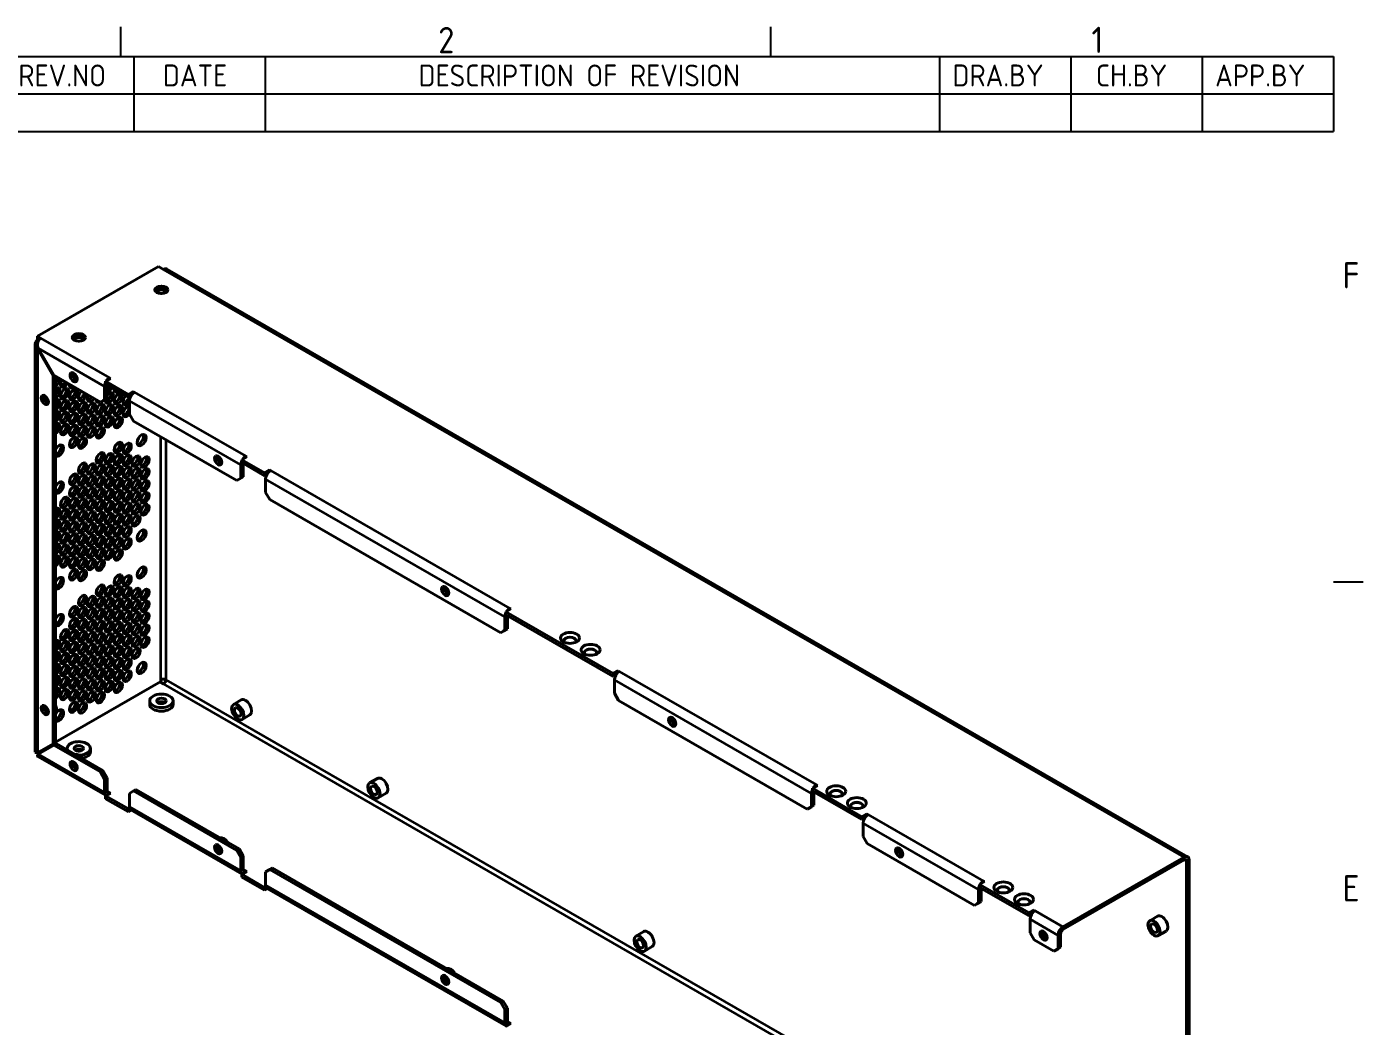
# Model space of a CAD drawing. Header units: millimetres. Extents: x 0 to 1188, y 0 to 840.
# Drawn here: x 869.5 to 1174.8, y 598.4 to 826.8 of the extents above; entities that cross this region are included whole.
import ezdxf

# ---------------------------------------------------------------- set-up
doc = ezdxf.new("R2010")
doc.units = ezdxf.units.MM
doc.header["$LTSCALE"] = 2
doc.layers.get('0').update_dxf_attribs({"color": 3, "lineweight": 25})
for name, color, linetype, lineweight in [('가시적인 것(ISO)', 3, 'Continuous', 40), ('가시적인 좁은 것(ISO)', 3, 'Continuous', 35), ('경계(ISO)', 7, 'Continuous', 25), ('기호(ISO)', 5, 'Continuous', 25)]:
    doc.layers.add(name, color=color, linetype=linetype, lineweight=lineweight)
doc.styles.add('ISO ProportionalPSTEK', font='isocp.shx')
doc.styles.add('문자 텍스트_PSTEK_POSCO', font='isocp.shx')

# ---------------------------------------------------------------- blocks, each defined once
blk = doc.blocks.new('경계 Default Border')
at = {"layer": '경계(ISO)'}
for p, q in [((445.5, 410), (445.5, 413.4)), ((519.75, 410), (519.75, 413.4)), ((584, 350), (587.4, 350))]:
    blk.add_line(p, q, dxfattribs=at)
at = {"layer": '경계(ISO)', "color": 2, "char_height": 3, "attachment_point": 7, "style": '문자 텍스트_PSTEK_POSCO'}
for s, insert in [('2', (481.75, 410.37)), ('1', (556.36, 410.4)), ('F', (585.04, 383.5)), ('E', (585.04, 313.47))]:
    blk.add_mtext(s, dxfattribs=dict(at, insert=insert))
blk = doc.blocks.new('리비전 내역')
at = {"layer": '기호(ISO)'}
for p, q in [((432, 410), (584, 410)), ((432, 410), (432, 405.72)), ((447, 410), (447, 405.72)), ((462, 410), (462, 405.72)), ((539, 410), (539, 405.72)), ((554, 410), (554, 405.72)), ((569, 410), (569, 405.72)), ((584, 410), (584, 405.72)), ((432, 405.72), (584, 405.72)), ((432, 405.72), (432, 401.44)), ((447, 405.72), (447, 401.44)), ((462, 405.72), (462, 401.44)), ((539, 405.72), (539, 401.44)), ((554, 405.72), (554, 401.44)), ((569, 405.72), (569, 401.44)), ((584, 405.72), (584, 401.44)), ((432, 401.44), (584, 401.44))]:
    blk.add_line(p, q, dxfattribs=at)
at = {"layer": '기호(ISO)', "color": 2, "char_height": 2.5, "attachment_point": 7, "style": 'ISO ProportionalPSTEK'}
for s, insert in [('REV.NO', (433.79, 406.58)), ('DATE', (450.31, 406.58)), ('DESCRIPTION OF REVISION', (479.51, 406.58)), ('DRA.BY', (540.48, 406.58)), ('CH.BY', (556.86, 406.58)), ('APP.BY', (570.48, 406.58))]:
    blk.add_mtext(s, dxfattribs=dict(at, insert=insert))

msp = doc.modelspace()

# ---------------------------------------------------------------- linework, layer by layer
at = {"layer": '가시적인 것(ISO)'}
for p, q in [((871.919, 756.065), (899.591, 772)), ((899.591, 772), (900.722, 771.349)), ((901.521, 771.427), (1134.677, 637.161)), ((871.451, 661.072), (871.451, 754.376)), ((871.919, 756.065), (872.652, 755.644)), ((871.919, 755.411), (871.919, 756.065)), ((872.235, 755.229), (871.919, 755.411)), ((872.156, 755.275), (871.919, 755.139)), ((872.086, 753.358), (871.919, 753.262)), ((871.919, 753.262), (875.502, 747.056)), ((875.669, 747.153), (872.086, 753.358)), ((875.502, 747.056), (875.669, 747.153)), ((875.502, 747.056), (875.502, 662.962)), ((886.344, 741.005), (875.669, 747.153)), ((876.068, 746.923), (876.068, 663.288)), ((888.654, 746.429), (887.523, 745.777)), ((887.523, 745.777), (887.523, 745.123)), ((892.708, 742.791), (887.523, 745.777)), ((887.523, 745.123), (892.708, 742.137)), ((888.419, 746.293), (888.419, 746.564)), ((888.419, 746.564), (888.654, 746.429)), ((887.287, 741.552), (887.287, 744.605)), ((887.853, 744.93), (887.853, 741.878)), ((893.84, 743.442), (892.708, 742.791)), ((892.708, 742.137), (892.708, 742.791)), ((893.276, 742.464), (892.708, 742.137)), ((893.84, 743.442), (894.075, 743.307)), ((893.84, 743.442), (893.84, 743.142)), ((887.287, 741.552), (886.344, 741.005)), ((886.344, 741.005), (886.91, 741.331)), ((886.91, 741.331), (887.853, 741.878)), ((887.853, 741.878), (887.287, 741.552)), ((892.944, 741.347), (892.944, 738.295)), ((893.887, 736.662), (892.944, 738.295)), ((917.457, 723.089), (893.887, 736.662)), ((918.4, 723.636), (918.4, 726.688)), ((919.767, 728.512), (918.636, 727.86)), ((918.636, 727.86), (918.636, 727.206)), ((923.821, 724.874), (918.636, 727.86)), ((918.636, 727.206), (923.821, 724.22)), ((918.966, 727.014), (918.966, 723.962)), ((919.531, 728.376), (919.531, 728.648)), ((919.531, 728.648), (919.767, 728.512)), ((918.4, 723.636), (917.457, 723.089)), ((918.023, 723.414), (918.966, 723.962)), ((918.966, 723.962), (918.4, 723.636)), ((924.952, 725.526), (923.821, 724.874)), ((923.821, 724.22), (923.821, 724.874)), ((924.389, 724.547), (923.821, 724.22)), ((924.952, 725.526), (925.188, 725.39)), ((924.952, 725.526), (924.952, 725.226)), ((917.457, 723.089), (918.023, 723.414)), ((924.057, 723.43), (924.057, 720.378)), ((925, 718.745), (924.057, 720.378)), ((977.797, 688.341), (925, 718.745)), ((980.107, 693.765), (978.975, 693.113)), ((978.975, 693.113), (978.975, 692.459)), ((1003.488, 678.997), (978.975, 693.113)), ((979.871, 693.629), (979.871, 693.9)), ((979.871, 693.9), (980.107, 693.765)), ((978.74, 688.889), (978.74, 691.941)), ((978.975, 692.459), (1003.488, 678.343)), ((979.305, 692.266), (979.305, 689.214)), ((978.74, 688.889), (977.797, 688.341)), ((977.797, 688.341), (978.363, 688.667)), ((978.363, 688.667), (979.305, 689.214)), ((979.305, 689.214), (978.74, 688.889)), ((1004.62, 679.648), (1003.488, 678.997)), ((1003.488, 678.343), (1003.488, 678.997)), ((1004.056, 678.67), (1003.488, 678.343)), ((1004.62, 679.648), (1004.855, 679.513)), ((1004.62, 679.648), (1004.62, 679.348)), ((900.157, 677.221), (876.068, 663.349)), ((900.722, 676.622), (899.92, 677.084)), ((900.157, 677.602), (900.157, 677.221)), ((1003.724, 677.553), (1003.724, 674.501)), ((897.584, 671.953), (897.584, 672.771)), ((902.917, 671.953), (902.917, 672.771)), ((918.503, 672.97), (916.711, 671.939)), ((1004.667, 672.868), (1003.724, 674.501)), ((1047.8, 648.029), (1004.667, 672.868)), ((920.466, 669.562), (918.674, 668.53)), ((875.502, 662.962), (871.919, 660.883)), ((872.086, 660.594), (875.669, 662.673)), ((872.485, 661.208), (876.068, 663.288)), ((876.068, 663.288), (875.502, 662.962)), ((875.669, 662.673), (876.234, 662.999)), ((875.669, 662.673), (886.344, 656.525)), ((876.234, 662.999), (886.91, 656.851)), ((872.485, 661.208), (871.919, 660.883)), ((871.919, 660.685), (871.919, 660.883)), ((872.084, 660.59), (871.919, 660.685)), ((887.619, 651.106), (872.018, 660.09)), ((872.316, 661.11), (872.647, 660.92)), ((878.728, 661.563), (878.728, 661.912)), ((884.061, 661.095), (884.061, 661.912)), ((886.91, 656.851), (886.344, 656.525)), ((886.344, 656.525), (887.287, 654.892)), ((887.853, 655.218), (886.91, 656.851)), ((887.287, 654.892), (887.853, 655.218)), ((887.287, 651.84), (887.287, 654.892)), ((887.853, 655.218), (887.853, 652.166)), ((949.615, 655.054), (947.824, 654.022)), ((1050.11, 653.452), (1048.979, 652.801)), ((1049.875, 653.588), (1050.11, 653.452)), ((1049.875, 653.316), (1049.875, 653.588)), ((888.654, 651.702), (887.523, 651.051)), ((887.523, 651.051), (887.523, 650.397)), ((892.708, 648.064), (887.523, 651.051)), ((887.523, 650.397), (892.708, 647.41)), ((888.419, 651.566), (888.419, 651.838)), ((888.419, 651.838), (888.654, 651.702)), ((892.944, 651.635), (893.887, 652.182)), ((892.944, 651.635), (892.944, 648.583)), ((893.887, 652.182), (894.453, 652.508)), ((893.887, 652.182), (917.457, 638.609)), ((894.453, 652.508), (918.023, 638.935)), ((951.578, 651.645), (949.787, 650.614)), ((1048.743, 648.576), (1048.743, 651.628)), ((1048.979, 652.801), (1048.979, 652.147)), ((1060.293, 646.286), (1048.979, 652.801)), ((1048.979, 652.147), (1060.293, 645.631)), ((1049.309, 651.954), (1049.309, 648.902)), ((892.994, 648.229), (892.708, 648.064)), ((892.708, 647.41), (892.708, 648.064)), ((893.372, 647.793), (892.708, 647.41)), ((918.732, 633.189), (893.277, 647.848)), ((1048.743, 648.576), (1047.8, 648.029)), ((1047.8, 648.029), (1048.366, 648.355)), ((1048.366, 648.355), (1049.309, 648.902)), ((1049.309, 648.902), (1048.743, 648.576)), ((1061.424, 646.937), (1060.293, 646.286)), ((1060.293, 645.631), (1060.293, 646.286)), ((1060.86, 645.958), (1060.293, 645.631)), ((1060.528, 644.842), (1060.528, 641.79)), ((1061.424, 646.937), (1061.66, 646.801)), ((1061.424, 646.937), (1061.424, 646.637)), ((1061.471, 640.157), (1060.528, 641.79)), ((918.023, 638.935), (917.457, 638.609)), ((917.457, 638.609), (918.4, 636.976)), ((918.966, 637.302), (918.023, 638.935)), ((1085.984, 626.04), (1061.471, 640.157)), ((918.4, 636.976), (918.966, 637.302)), ((918.4, 633.924), (918.4, 636.976)), ((918.966, 637.302), (918.966, 634.249)), ((1133.879, 637.083), (1106.207, 621.148)), ((1106.207, 620.494), (1133.879, 636.429)), ((1134.445, 636.101), (1134.445, 543.336)), ((1135.01, 543.662), (1135.01, 636.426)), ((919.767, 633.785), (918.636, 633.134)), ((918.636, 633.134), (918.636, 632.48)), ((923.821, 630.148), (918.636, 633.134)), ((918.636, 632.48), (923.821, 629.494)), ((919.531, 633.65), (919.531, 633.921)), ((919.531, 633.921), (919.767, 633.785)), ((924.057, 633.718), (925, 634.265)), ((924.057, 633.718), (924.057, 630.666)), ((925, 634.265), (925.565, 634.591)), ((925, 634.265), (977.797, 603.861)), ((925.565, 634.591), (978.363, 604.187)), ((924.106, 630.312), (923.821, 630.148)), ((923.821, 629.494), (923.821, 630.148)), ((924.485, 629.876), (923.821, 629.494)), ((979.072, 598.442), (924.39, 629.931)), ((1086.927, 626.588), (1086.927, 629.64)), ((1088.294, 631.464), (1087.163, 630.812)), ((1087.163, 630.812), (1087.163, 630.158)), ((1098.476, 624.297), (1087.163, 630.812)), ((1087.163, 630.158), (1098.476, 623.643)), ((1087.493, 629.965), (1087.493, 626.913)), ((1088.058, 631.328), (1088.058, 631.599)), ((1088.058, 631.599), (1088.294, 631.464)), ((1086.927, 626.588), (1085.984, 626.04)), ((1085.984, 626.04), (1086.55, 626.366)), ((1086.55, 626.366), (1087.493, 626.913)), ((1087.493, 626.913), (1086.927, 626.588)), ((1099.608, 624.948), (1098.476, 624.297)), ((1098.476, 623.643), (1098.476, 624.297)), ((1099.044, 623.97), (1098.476, 623.643)), ((1098.712, 622.853), (1098.712, 619.801)), ((1099.608, 624.948), (1099.843, 624.813)), ((1099.608, 624.948), (1099.608, 624.648)), ((1127.806, 623.567), (1126.015, 622.535)), ((1010.427, 620.035), (1008.635, 619.003)), ((1099.655, 618.168), (1098.712, 619.801)), ((1129.769, 620.158), (1127.978, 619.127)), ((1104.133, 615.589), (1099.655, 618.168)), ((1105.076, 619.188), (1105.076, 616.136)), ((1105.642, 616.462), (1105.642, 619.514)), ((1012.389, 616.626), (1010.598, 615.595)), ((1105.076, 616.136), (1104.133, 615.589)), ((1104.133, 615.589), (1104.699, 615.915)), ((1104.699, 615.915), (1105.642, 616.462)), ((1105.642, 616.462), (1105.076, 616.136)), ((978.363, 604.187), (977.797, 603.861)), ((977.797, 603.861), (978.74, 602.229)), ((979.305, 602.554), (978.363, 604.187)), ((978.74, 602.229), (979.305, 602.554)), ((978.74, 599.176), (978.74, 602.229)), ((979.305, 602.554), (979.305, 599.502)), ((980.107, 599.038), (978.975, 598.387)), ((979.871, 598.902), (979.871, 599.174)), ((979.871, 599.174), (980.107, 599.038))]:
    msp.add_line(p, q, dxfattribs=at)
for centre, major_axis, ratio, start_param, end_param in [((900.722, 770.041), (0.798, 1.387), 0.5780931, 0, 0.7834645), ((900.251, 766.026), (1.5, 0), 0.5758617, 0.388267, 2.7533257), ((900.251, 766.026), (-1.081, 0), 0.5758617, 3.2263381, 6.1984399), ((900.251, 765.208), (-1.081, 0), 0.5758617, 4.5473832, 4.8773947), ((873.051, 754.487), (-1.6, 0), 0.5758617, 5.4977871, 5.9969969), ((881.395, 755.167), (1.5, 0), 0.5758617, 0.388267, 2.7533257), ((881.395, 755.167), (-1.081, 0), 0.5758617, 3.2263381, 6.1984399), ((881.395, 754.35), (-1.081, 0), 0.5758617, 4.5473832, 4.8773947), ((876.115, 745.839), (0.665, 1.155), 0.5780931, 0.8136375, 0.8334853), ((875.549, 746.165), (0.665, 1.155), 0.5780931, 4.5074213, 5.4695478), ((876.115, 745.839), (-0.665, -1.155), 0.5780931, 0.7334436, 2.3279551), ((878.156, 745.652), (-0.665, -1.155), 0.5780931, 4.667847, 7.8985236), ((877.59, 745.978), (0.665, 1.155), 0.5780931, 3.5788385, 4.7569309), ((880.197, 745.465), (-0.665, -1.155), 0.5780931, 5.3531489, 7.2132217), ((880.782, 747.04), (0.582, -1.011), 0.5780931, 3.6467422, 5.7780357), ((880.782, 747.04), (0.409, -0.71), 0.5780931, 3.4635916, 5.9611863), ((888.419, 745.256), (0.798, 1.387), 0.5780931, 1.6969966, 2.3542608), ((888.419, 745.256), (0.798, 1.387), 0.5780931, 0.7834645, 1.4394112), ((874.182, 741.848), (0.582, -1.011), 0.5780931, 3.6467422, 5.7780357), ((874.182, 741.848), (0.409, -0.71), 0.5780931, 3.4635916, 5.9611863), ((876.115, 743.114), (0.665, 1.155), 0.5780931, 4.0809079, 7.1166706), ((875.549, 743.44), (0.665, 1.155), 0.5780931, 4.5074213, 5.8459394), ((874.889, 742.255), (1.048, -1.82), 0.5780931, 0.1333222, 1.4413416), ((877.59, 743.253), (0.665, 1.155), 0.5780931, 3.5788385, 5.8459394), ((879.632, 745.791), (0.665, 1.155), 0.5780931, 3.5788385, 4.071629), ((879.632, 743.066), (0.665, 1.155), 0.5780931, 3.5788385, 5.8459394), ((882.238, 742.553), (-0.665, -1.155), 0.5780931, 4.1525555, 8.4138152), ((881.673, 742.878), (0.665, 1.155), 0.5780931, 3.5788385, 5.2722225), ((884.28, 742.366), (-0.665, -1.155), 0.5780931, 4.8239069, 7.7424637), ((883.714, 742.691), (0.665, 1.155), 0.5780931, 3.5788385, 4.6008711), ((888.362, 741.991), (0.665, 1.155), 0.5780931, 2.1900136, 7.6370869), ((887.796, 742.317), (0.665, 1.155), 0.5780931, 3.5788385, 5.8459394), ((888.419, 745.256), (-0.399, -0.693), 0.5780931, 5.4920009, 5.4958534), ((887.796, 745.042), (0.665, 1.155), 0.5780931, 3.9850932, 4.6625157), ((888.362, 744.716), (-0.665, -1.155), 0.5780931, 0.2130273, 1.520923), ((890.403, 744.529), (-0.665, -1.155), 0.5780931, 5.4769007, 7.0894699), ((889.837, 744.855), (0.665, 1.155), 0.5780931, 3.5788385, 3.9478772), ((889.837, 742.13), (0.665, 1.155), 0.5780931, 3.5788385, 5.8459394), ((892.444, 741.617), (-0.665, -1.155), 0.5780931, 4.2605005, 7.6252503), ((891.879, 741.943), (0.665, 1.155), 0.5780931, 3.5788385, 5.2325661), ((894.075, 741.999), (-0.798, -1.387), 0.5780931, 3.9250571, 5.4958534), ((876.115, 740.389), (0.665, 1.155), 0.5780931, 3.8750363, 6.7970531), ((875.549, 740.715), (0.665, 1.155), 0.5780931, 4.5074213, 5.8459394), ((876.115, 737.664), (0.665, 1.155), 0.5780931, 3.8750363, 7.1166706), ((875.549, 737.99), (0.665, 1.155), 0.5780931, 4.5074213, 5.8459394), ((877.59, 740.528), (0.665, 1.155), 0.5780931, 3.5788385, 5.8459394), ((879.632, 740.34), (0.665, 1.155), 0.5780931, 3.5788385, 5.8459394), ((881.673, 740.153), (0.665, 1.155), 0.5780931, 3.5788385, 5.8459394), ((883.714, 739.966), (0.665, 1.155), 0.5780931, 3.5788385, 5.8459394), ((886.321, 742.178), (-0.665, -1.155), 0.5780931, 5.5659395, 7.0004311), ((885.755, 742.504), (0.665, 1.155), 0.5780931, 3.5788385, 3.8588385), ((885.755, 739.779), (0.665, 1.155), 0.5780931, 3.5788385, 5.8459394), ((887.796, 739.592), (0.665, 1.155), 0.5780931, 3.5788385, 5.8459394), ((889.837, 739.405), (0.665, 1.155), 0.5780931, 3.5788385, 5.8459394), ((892.444, 738.892), (-0.665, -1.155), 0.5780931, 3.3664565, 7.6416359), ((891.879, 739.218), (0.665, 1.155), 0.5780931, 3.5788385, 5.8459394), ((876.115, 734.939), (0.665, 1.155), 0.5780931, 3.8750363, 7.1166706), ((875.549, 735.264), (0.665, 1.155), 0.5780931, 4.5074213, 5.8459394), ((877.59, 737.802), (0.665, 1.155), 0.5780931, 3.5788385, 5.8459394), ((877.59, 735.077), (0.665, 1.155), 0.5780931, 3.5788385, 5.8459394), ((879.632, 737.615), (0.665, 1.155), 0.5780931, 3.5788385, 5.8459394), ((881.673, 737.428), (0.665, 1.155), 0.5780931, 3.5788385, 5.8459394), ((883.714, 737.241), (0.665, 1.155), 0.5780931, 3.5788385, 5.8459394), ((885.755, 737.054), (0.665, 1.155), 0.5780931, 3.5788385, 5.8459394), ((887.796, 736.867), (0.665, 1.155), 0.5780931, 3.5788385, 5.8459394), ((889.837, 736.68), (0.665, 1.155), 0.5780931, 3.5788385, 5.8459394), ((879.632, 734.89), (0.665, 1.155), 0.5780931, 3.5788385, 5.8459394), ((879.632, 732.165), (0.665, 1.155), 0.5780931, 3.5788385, 5.8459394), ((881.673, 734.703), (0.665, 1.155), 0.5780931, 3.5788385, 5.8459394), ((881.673, 731.978), (0.665, 1.155), 0.5780931, 3.5788385, 5.8459394), ((883.714, 734.516), (0.665, 1.155), 0.5780931, 3.5788385, 5.8459394), ((885.755, 734.329), (0.665, 1.155), 0.5780931, 3.5788385, 5.8459394), ((895.183, 732.673), (0.715, 1.242), 0.5780931, 3.546467, 5.8783109), ((876.893, 729.936), (0.715, 1.242), 0.5780931, 2.9741316, 8.0175752), ((876.327, 730.262), (0.715, 1.242), 0.5780931, 3.6663675, 5.8783109), ((889.837, 730.957), (0.665, 1.155), 0.5780931, 3.5788385, 5.8459394), ((891.879, 730.77), (0.665, 1.155), 0.5780931, 3.5788385, 5.8459394), ((881.673, 726.255), (0.665, 1.155), 0.5780931, 3.5788385, 5.8459394), ((883.714, 726.068), (0.665, 1.155), 0.5780931, 3.5788385, 5.8459394), ((885.755, 728.606), (0.665, 1.155), 0.5780931, 3.5788385, 5.8459394), ((885.755, 725.881), (0.665, 1.155), 0.5780931, 3.5788385, 5.8459394), ((887.796, 728.419), (0.665, 1.155), 0.5780931, 3.5788385, 5.8459394), ((889.837, 728.232), (0.665, 1.155), 0.5780931, 3.5788385, 5.8459394), ((891.879, 728.044), (0.665, 1.155), 0.5780931, 3.5788385, 5.8459394), ((893.92, 727.857), (0.665, 1.155), 0.5780931, 3.5788385, 5.8459394), ((895.961, 727.67), (0.665, 1.155), 0.5780931, 3.5788385, 5.8459394), ((913.78, 728.038), (0.582, -1.011), 0.5780931, 3.6467422, 5.7780357), ((913.78, 728.038), (0.409, -0.71), 0.5780931, 3.4635916, 5.9611863), ((919.531, 727.34), (0.798, 1.387), 0.5780931, 1.6969966, 2.3542608), ((919.531, 727.34), (0.798, 1.387), 0.5780931, 0.7834645, 1.4394112), ((919.531, 727.34), (-0.399, -0.693), 0.5780931, 5.4920009, 5.4958534), ((879.632, 723.717), (0.665, 1.155), 0.5780931, 3.5788385, 5.8459394), ((881.673, 723.53), (0.665, 1.155), 0.5780931, 3.5788385, 5.8459394), ((883.714, 723.343), (0.665, 1.155), 0.5780931, 3.5788385, 5.8459394), ((885.755, 723.156), (0.665, 1.155), 0.5780931, 3.5788385, 5.8459394), ((887.796, 725.694), (0.665, 1.155), 0.5780931, 3.5788385, 5.8459394), ((887.796, 722.968), (0.665, 1.155), 0.5780931, 3.5788385, 5.8459394), ((889.837, 725.506), (0.665, 1.155), 0.5780931, 3.5788385, 5.8459394), ((889.837, 722.781), (0.665, 1.155), 0.5780931, 3.5788385, 5.8459394), ((891.879, 725.319), (0.665, 1.155), 0.5780931, 3.5788385, 5.8459394), ((893.92, 725.132), (0.665, 1.155), 0.5780931, 3.5788385, 5.8459394), ((895.961, 724.945), (0.665, 1.155), 0.5780931, 3.5788385, 5.8459394), ((925.188, 724.082), (-0.798, -1.387), 0.5780931, 3.9250571, 5.4958534), ((876.893, 721.488), (0.715, 1.242), 0.5780931, 2.9741316, 8.0175752), ((876.327, 721.814), (0.715, 1.242), 0.5780931, 3.6663675, 5.8783109), ((879.632, 720.992), (0.665, 1.155), 0.5780931, 3.5788385, 5.8459394), ((881.673, 720.805), (0.665, 1.155), 0.5780931, 3.5788385, 5.8459394), ((883.714, 720.618), (0.665, 1.155), 0.5780931, 3.5788385, 5.8459394), ((885.755, 720.43), (0.665, 1.155), 0.5780931, 3.5788385, 5.8459394), ((887.796, 720.243), (0.665, 1.155), 0.5780931, 3.5788385, 5.8459394), ((889.837, 720.056), (0.665, 1.155), 0.5780931, 3.5788385, 5.8459394), ((891.879, 722.594), (0.665, 1.155), 0.5780931, 3.5788385, 5.8459394), ((891.879, 719.869), (0.665, 1.155), 0.5780931, 3.5788385, 5.8459394), ((893.92, 722.407), (0.665, 1.155), 0.5780931, 3.5788385, 5.8459394), ((893.92, 719.682), (0.665, 1.155), 0.5780931, 3.5788385, 5.8459394), ((895.961, 722.22), (0.665, 1.155), 0.5780931, 3.5788385, 5.8459394), ((877.59, 718.454), (0.665, 1.155), 0.5780931, 3.5788385, 5.8459394), ((879.632, 718.267), (0.665, 1.155), 0.5780931, 3.5788385, 5.8459394), ((881.673, 718.08), (0.665, 1.155), 0.5780931, 3.5788385, 5.8459394), ((883.714, 717.892), (0.665, 1.155), 0.5780931, 3.5788385, 5.8459394), ((885.755, 717.705), (0.665, 1.155), 0.5780931, 3.5788385, 5.8459394), ((887.796, 717.518), (0.665, 1.155), 0.5780931, 3.5788385, 5.8459394), ((889.837, 717.331), (0.665, 1.155), 0.5780931, 3.5788385, 5.8459394), ((891.879, 717.144), (0.665, 1.155), 0.5780931, 3.5788385, 5.8459394), ((893.92, 716.957), (0.665, 1.155), 0.5780931, 3.5788385, 5.8459394), ((895.961, 719.495), (0.665, 1.155), 0.5780931, 3.5788385, 5.8459394), ((895.961, 716.77), (0.665, 1.155), 0.5780931, 3.5788385, 5.8459394), ((876.115, 715.59), (0.665, 1.155), 0.5780931, 3.8750363, 7.1166706), ((875.549, 715.916), (0.665, 1.155), 0.5780931, 4.5074213, 5.8459394), ((877.59, 715.729), (0.665, 1.155), 0.5780931, 3.5788385, 5.8459394), ((879.632, 715.542), (0.665, 1.155), 0.5780931, 3.5788385, 5.8459394), ((881.673, 715.354), (0.665, 1.155), 0.5780931, 3.5788385, 5.8459394), ((883.714, 715.167), (0.665, 1.155), 0.5780931, 3.5788385, 5.8459394), ((885.755, 714.98), (0.665, 1.155), 0.5780931, 3.5788385, 5.8459394), ((887.796, 714.793), (0.665, 1.155), 0.5780931, 3.5788385, 5.8459394), ((889.837, 714.606), (0.665, 1.155), 0.5780931, 3.5788385, 5.8459394), ((891.879, 714.419), (0.665, 1.155), 0.5780931, 3.5788385, 5.8459394), ((893.92, 714.232), (0.665, 1.155), 0.5780931, 3.5788385, 5.8459394), ((876.115, 712.865), (0.665, 1.155), 0.5780931, 3.8750363, 7.1166706), ((875.549, 713.191), (0.665, 1.155), 0.5780931, 4.5074213, 5.8459394), ((876.115, 710.14), (0.665, 1.155), 0.5780931, 3.8750363, 7.1166706), ((877.59, 713.004), (0.665, 1.155), 0.5780931, 3.5788385, 5.8459394), ((879.632, 712.816), (0.665, 1.155), 0.5780931, 3.5788385, 5.8459394), ((881.673, 712.629), (0.665, 1.155), 0.5780931, 3.5788385, 5.8459394), ((883.714, 712.442), (0.665, 1.155), 0.5780931, 3.5788385, 5.8459394), ((885.755, 712.255), (0.665, 1.155), 0.5780931, 3.5788385, 5.8459394), ((887.796, 712.068), (0.665, 1.155), 0.5780931, 3.5788385, 5.8459394), ((889.837, 711.881), (0.665, 1.155), 0.5780931, 3.5788385, 5.8459394), ((891.879, 711.694), (0.665, 1.155), 0.5780931, 3.5788385, 5.8459394), ((895.183, 710.871), (0.715, 1.242), 0.5780931, 3.546467, 5.8783109), ((875.549, 710.466), (0.665, 1.155), 0.5780931, 4.5074213, 5.8459394), ((876.115, 707.415), (0.665, 1.155), 0.5780931, 3.8750363, 7.1166706), ((875.549, 707.74), (0.665, 1.155), 0.5780931, 4.5074213, 5.8459394), ((877.59, 710.278), (0.665, 1.155), 0.5780931, 3.5788385, 5.8459394), ((877.59, 707.553), (0.665, 1.155), 0.5780931, 3.5788385, 5.8459394), ((879.632, 710.091), (0.665, 1.155), 0.5780931, 3.5788385, 5.8459394), ((881.673, 709.904), (0.665, 1.155), 0.5780931, 3.5788385, 5.8459394), ((883.714, 709.717), (0.665, 1.155), 0.5780931, 3.5788385, 5.8459394), ((885.755, 709.53), (0.665, 1.155), 0.5780931, 3.5788385, 5.8459394), ((887.796, 709.343), (0.665, 1.155), 0.5780931, 3.5788385, 5.8459394), ((889.837, 709.156), (0.665, 1.155), 0.5780931, 3.5788385, 5.8459394), ((891.879, 708.968), (0.665, 1.155), 0.5780931, 3.5788385, 5.8459394), ((876.115, 704.689), (0.665, 1.155), 0.5780931, 3.8750363, 7.1166706), ((875.549, 705.015), (0.665, 1.155), 0.5780931, 4.5074213, 5.8459394), ((877.59, 704.828), (0.665, 1.155), 0.5780931, 3.5788385, 5.8459394), ((879.632, 707.366), (0.665, 1.155), 0.5780931, 3.5788385, 5.8459394), ((879.632, 704.641), (0.665, 1.155), 0.5780931, 3.5788385, 5.8459394), ((881.673, 707.179), (0.665, 1.155), 0.5780931, 3.5788385, 5.8459394), ((881.673, 704.454), (0.665, 1.155), 0.5780931, 3.5788385, 5.8459394), ((883.714, 706.992), (0.665, 1.155), 0.5780931, 3.5788385, 5.8459394), ((885.755, 706.805), (0.665, 1.155), 0.5780931, 3.5788385, 5.8459394), ((887.796, 706.618), (0.665, 1.155), 0.5780931, 3.5788385, 5.8459394), ((889.837, 706.43), (0.665, 1.155), 0.5780931, 3.5788385, 5.8459394), ((879.632, 701.916), (0.665, 1.155), 0.5780931, 3.5788385, 5.8459394), ((881.673, 701.729), (0.665, 1.155), 0.5780931, 3.5788385, 5.8459394), ((883.714, 704.267), (0.665, 1.155), 0.5780931, 3.5788385, 5.8459394), ((885.755, 704.079), (0.665, 1.155), 0.5780931, 3.5788385, 5.8459394), ((895.183, 702.423), (0.715, 1.242), 0.5780931, 3.546467, 5.8783109), ((876.893, 699.687), (0.715, 1.242), 0.5780931, 2.9741316, 8.0175752), ((876.327, 700.013), (0.715, 1.242), 0.5780931, 3.6663675, 5.8783109), ((885.755, 698.357), (0.665, 1.155), 0.5780931, 3.5788385, 5.8459394), ((889.837, 700.708), (0.665, 1.155), 0.5780931, 3.5788385, 5.8459394), ((891.879, 700.52), (0.665, 1.155), 0.5780931, 3.5788385, 5.8459394), ((881.673, 696.006), (0.665, 1.155), 0.5780931, 3.5788385, 5.8459394), ((883.714, 695.819), (0.665, 1.155), 0.5780931, 3.5788385, 5.8459394), ((885.755, 695.631), (0.665, 1.155), 0.5780931, 3.5788385, 5.8459394), ((887.796, 698.17), (0.665, 1.155), 0.5780931, 3.5788385, 5.8459394), ((887.796, 695.444), (0.665, 1.155), 0.5780931, 3.5788385, 5.8459394), ((889.837, 697.982), (0.665, 1.155), 0.5780931, 3.5788385, 5.8459394), ((889.837, 695.257), (0.665, 1.155), 0.5780931, 3.5788385, 5.8459394), ((891.879, 697.795), (0.665, 1.155), 0.5780931, 3.5788385, 5.8459394), ((893.92, 697.608), (0.665, 1.155), 0.5780931, 3.5788385, 5.8459394), ((895.961, 697.421), (0.665, 1.155), 0.5780931, 3.5788385, 5.8459394), ((965.635, 698.177), (0.582, -1.011), 0.5780931, 3.6467422, 5.7780357), ((965.635, 698.177), (0.409, -0.71), 0.5780931, 3.4635916, 5.9611863), ((879.632, 693.468), (0.665, 1.155), 0.5780931, 3.5788385, 5.8459394), ((881.673, 693.281), (0.665, 1.155), 0.5780931, 3.5788385, 5.8459394), ((883.714, 693.093), (0.665, 1.155), 0.5780931, 3.5788385, 5.8459394), ((885.755, 692.906), (0.665, 1.155), 0.5780931, 3.5788385, 5.8459394), ((887.796, 692.719), (0.665, 1.155), 0.5780931, 3.5788385, 5.8459394), ((889.837, 692.532), (0.665, 1.155), 0.5780931, 3.5788385, 5.8459394), ((891.879, 695.07), (0.665, 1.155), 0.5780931, 3.5788385, 5.8459394), ((891.879, 692.345), (0.665, 1.155), 0.5780931, 3.5788385, 5.8459394), ((893.92, 694.883), (0.665, 1.155), 0.5780931, 3.5788385, 5.8459394), ((893.92, 692.158), (0.665, 1.155), 0.5780931, 3.5788385, 5.8459394), ((895.961, 694.696), (0.665, 1.155), 0.5780931, 3.5788385, 5.8459394), ((979.871, 692.592), (0.798, 1.387), 0.5780931, 0.7834645, 1.4394112), ((876.893, 691.239), (0.715, 1.242), 0.5780931, 2.9741316, 8.0175752), ((876.327, 691.565), (0.715, 1.242), 0.5780931, 3.6663675, 5.8783109), ((879.632, 690.743), (0.665, 1.155), 0.5780931, 3.5788385, 5.8459394), ((881.673, 690.555), (0.665, 1.155), 0.5780931, 3.5788385, 5.8459394), ((883.714, 690.368), (0.665, 1.155), 0.5780931, 3.5788385, 5.8459394), ((885.755, 690.181), (0.665, 1.155), 0.5780931, 3.5788385, 5.8459394), ((887.796, 689.994), (0.665, 1.155), 0.5780931, 3.5788385, 5.8459394), ((889.837, 689.807), (0.665, 1.155), 0.5780931, 3.5788385, 5.8459394), ((891.879, 689.62), (0.665, 1.155), 0.5780931, 3.5788385, 5.8459394), ((893.92, 689.433), (0.665, 1.155), 0.5780931, 3.5788385, 5.8459394), ((895.961, 691.971), (0.665, 1.155), 0.5780931, 3.5788385, 5.8459394), ((895.961, 689.245), (0.665, 1.155), 0.5780931, 3.5788385, 5.8459394), ((979.871, 692.592), (0.798, 1.387), 0.5780931, 1.6969966, 2.3542608), ((979.871, 692.592), (-0.399, -0.693), 0.5780931, 5.4920009, 5.4958534), ((877.59, 688.205), (0.665, 1.155), 0.5780931, 3.5788385, 5.8459394), ((879.632, 688.017), (0.665, 1.155), 0.5780931, 3.5788385, 5.8459394), ((881.673, 687.83), (0.665, 1.155), 0.5780931, 3.5788385, 5.8459394), ((883.714, 687.643), (0.665, 1.155), 0.5780931, 3.5788385, 5.8459394), ((885.755, 687.456), (0.665, 1.155), 0.5780931, 3.5788385, 5.8459394), ((887.796, 687.269), (0.665, 1.155), 0.5780931, 3.5788385, 5.8459394), ((889.837, 687.082), (0.665, 1.155), 0.5780931, 3.5788385, 5.8459394), ((891.879, 686.895), (0.665, 1.155), 0.5780931, 3.5788385, 5.8459394), ((893.92, 686.707), (0.665, 1.155), 0.5780931, 3.5788385, 5.8459394), ((895.961, 686.52), (0.665, 1.155), 0.5780931, 3.5788385, 5.8459394), ((993.589, 686.514), (1.4, 0), 0.5758617, 5.7497237, 9.9582396), ((993.589, 686.487), (1.4, 0), 0.5758617, 0.0169019, 3.1246907), ((876.115, 685.341), (0.665, 1.155), 0.5780931, 3.8750363, 7.1166706), ((875.549, 685.667), (0.665, 1.155), 0.5780931, 4.5074213, 5.8459394), ((876.115, 682.616), (0.665, 1.155), 0.5780931, 3.8750363, 7.1166706), ((877.59, 685.479), (0.665, 1.155), 0.5780931, 3.5788385, 5.8459394), ((879.632, 685.292), (0.665, 1.155), 0.5780931, 3.5788385, 5.8459394), ((881.673, 685.105), (0.665, 1.155), 0.5780931, 3.5788385, 5.8459394), ((883.714, 684.918), (0.665, 1.155), 0.5780931, 3.5788385, 5.8459394), ((885.755, 684.731), (0.665, 1.155), 0.5780931, 3.5788385, 5.8459394), ((887.796, 684.544), (0.665, 1.155), 0.5780931, 3.5788385, 5.8459394), ((889.837, 684.357), (0.665, 1.155), 0.5780931, 3.5788385, 5.8459394), ((891.879, 684.169), (0.665, 1.155), 0.5780931, 3.5788385, 5.8459394), ((893.92, 683.982), (0.665, 1.155), 0.5780931, 3.5788385, 5.8459394), ((998.303, 683.799), (1.4, 0), 0.5758617, 5.7497237, 9.9582396), ((998.303, 683.772), (1.4, 0), 0.5758617, 0.0169019, 3.1246907), ((875.549, 682.941), (0.665, 1.155), 0.5780931, 4.5074213, 5.8459394), ((876.115, 679.891), (0.665, 1.155), 0.5780931, 3.8750363, 7.1166706), ((875.549, 680.216), (0.665, 1.155), 0.5780931, 4.5074213, 5.8459394), ((877.59, 682.754), (0.665, 1.155), 0.5780931, 3.5788385, 5.8459394), ((877.59, 680.029), (0.665, 1.155), 0.5780931, 3.5788385, 5.8459394), ((879.632, 682.567), (0.665, 1.155), 0.5780931, 3.5788385, 5.8459394), ((881.673, 682.38), (0.665, 1.155), 0.5780931, 3.5788385, 5.8459394), ((883.714, 682.193), (0.665, 1.155), 0.5780931, 3.5788385, 5.8459394), ((885.755, 682.006), (0.665, 1.155), 0.5780931, 3.5788385, 5.8459394), ((887.796, 681.819), (0.665, 1.155), 0.5780931, 3.5788385, 5.8459394), ((889.837, 681.631), (0.665, 1.155), 0.5780931, 3.5788385, 5.8459394), ((891.879, 681.444), (0.665, 1.155), 0.5780931, 3.5788385, 5.8459394), ((895.183, 680.622), (0.715, 1.242), 0.5780931, 3.546467, 5.8783109), ((876.115, 677.165), (0.665, 1.155), 0.5780931, 3.8750363, 7.1166706), ((875.549, 677.491), (0.665, 1.155), 0.5780931, 4.5074213, 5.8459394), ((877.59, 677.304), (0.665, 1.155), 0.5780931, 3.5788385, 5.8459394), ((879.632, 679.842), (0.665, 1.155), 0.5780931, 3.5788385, 5.8459394), ((879.632, 677.117), (0.665, 1.155), 0.5780931, 3.5788385, 5.8459394), ((881.673, 679.655), (0.665, 1.155), 0.5780931, 3.5788385, 5.8459394), ((881.673, 676.93), (0.665, 1.155), 0.5780931, 3.5788385, 5.8459394), ((883.714, 679.468), (0.665, 1.155), 0.5780931, 3.5788385, 5.8459394), ((885.755, 679.281), (0.665, 1.155), 0.5780931, 3.5788385, 5.8459394), ((887.796, 679.093), (0.665, 1.155), 0.5780931, 3.5788385, 5.8459394), ((889.837, 678.906), (0.665, 1.155), 0.5780931, 3.5788385, 5.8459394), ((891.879, 678.719), (0.665, 1.155), 0.5780931, 3.5788385, 5.8459394), ((1004.855, 678.205), (-0.798, -1.387), 0.5780931, 3.9250571, 5.4958534), ((876.115, 674.44), (0.665, 1.155), 0.5780931, 3.8750363, 7.1166706), ((875.549, 674.766), (0.665, 1.155), 0.5780931, 4.5074213, 5.8459394), ((877.59, 674.579), (0.665, 1.155), 0.5780931, 3.5788385, 5.8459394), ((879.632, 674.392), (0.665, 1.155), 0.5780931, 3.5788385, 5.8459394), ((881.673, 674.205), (0.665, 1.155), 0.5780931, 3.5788385, 5.8459394), ((883.714, 676.743), (0.665, 1.155), 0.5780931, 3.5788385, 5.8459394), ((883.714, 674.017), (0.665, 1.155), 0.5780931, 3.5788385, 5.8459394), ((885.755, 676.555), (0.665, 1.155), 0.5780931, 3.5788385, 5.8459394), ((887.796, 676.368), (0.665, 1.155), 0.5780931, 3.5788385, 5.8459394), ((889.837, 676.181), (0.665, 1.155), 0.5780931, 3.5788385, 5.8459394), ((900.722, 677.276), (-0.8, 0), 0.5758617, 3.9269908, 5.4977871), ((900.722, 677.276), (-0.399, -0.693), 0.5780931, 0.7834645, 2.3542608), ((874.182, 670.994), (0.582, -1.011), 0.5780931, 3.6467422, 5.7780357), ((874.889, 671.401), (1.048, -1.82), 0.5780931, 0.1333222, 1.4413416), ((879.632, 671.667), (0.665, 1.155), 0.5780931, 3.5788385, 5.8459394), ((881.673, 671.479), (0.665, 1.155), 0.5780931, 3.5788385, 5.8459394), ((885.755, 673.83), (0.665, 1.155), 0.5780931, 3.5788385, 5.8459394), ((900.251, 671.953), (2.667, 0), 0.5758617, 3.1415927, 6.2831853), ((900.251, 671.953), (-1.081, 0), 0.5758617, 3.8582395, 5.5665385), ((900.251, 671.299), (-1.5, 0), 0.5758617, 4.5937723, 4.8310057), ((919.484, 671.266), (-0.981, 1.704), 0.5780931, 3.1415927, 6.2831853), ((874.182, 670.994), (0.409, -0.71), 0.5780931, 3.4635916, 5.9611863), ((876.893, 669.438), (0.715, 1.242), 0.5780931, 2.9741316, 7.6959079), ((876.327, 669.764), (0.715, 1.242), 0.5780931, 3.6663675, 5.8783109), ((876.893, 669.438), (0.715, 1.242), 0.5780931, 1.6844723, 1.7343899), ((1017.489, 668.316), (0.582, -1.011), 0.5780931, 3.6467422, 5.7780357), ((1017.489, 668.316), (0.409, -0.71), 0.5780931, 3.4635916, 5.9611863), ((881.395, 661.912), (-2.667, 0), 0.5758617, 1.5695927, 6.5488031), ((873.051, 661.534), (-0.8, -0.462), 0.0016725, 5.4968203, 6.5684069), ((873.051, 660.96), (-0.8, 0), 0.5758617, 5.9937325, 5.9969969), ((881.395, 661.095), (-1.081, 0), 0.5758617, 3.8582395, 5.5665385), ((881.489, 658.607), (-1.048, 1.82), 0.5780931, 4.8487384, 6.1507033), ((881.395, 660.441), (-1.5, 0), 0.5758617, 4.5937723, 4.8310057), ((881.395, 661.095), (2.667, 0), 0.5758617, 5.0397444, 6.2831853), ((880.782, 658.2), (0.582, -1.011), 0.5780931, 3.6467422, 5.7780357), ((880.782, 658.2), (0.409, -0.71), 0.5780931, 3.4635916, 5.9611863), ((950.597, 653.349), (-0.981, 1.704), 0.5780931, 3.1415927, 6.2831853), ((1049.875, 652.28), (0.798, 1.387), 0.5780931, 0.7834645, 1.4394112), ((888.419, 652.492), (-0.798, -1.387), 0.5780931, 5.4958534, 6.2818491), ((888.419, 652.492), (-0.399, -0.693), 0.5780931, 5.4958534, 7.0666498), ((1049.875, 652.28), (0.798, 1.387), 0.5780931, 1.6969966, 2.3542608), ((1049.875, 652.28), (-0.399, -0.693), 0.5780931, 5.4920009, 5.4958534), ((1054.4, 651.495), (1.4, 0), 0.5758617, 5.7497237, 9.9582396), ((1054.4, 651.468), (1.4, 0), 0.5758617, 0.0169019, 3.1246907), ((894.075, 649.234), (-0.798, -1.387), 0.5780931, 5.4958534, 6.2831853), ((1059.114, 648.781), (1.4, 0), 0.5758617, 5.7497237, 9.9582396), ((1059.114, 648.753), (1.4, 0), 0.5758617, 0.0169019, 3.1246907), ((1061.66, 645.493), (-0.798, -1.387), 0.5780931, 3.9250571, 5.4958534), ((914.487, 639.605), (-1.048, 1.82), 0.5780931, 4.8487384, 6.1507033), ((913.78, 639.198), (0.582, -1.011), 0.5780931, 3.6467422, 5.7780357), ((913.78, 639.198), (0.409, -0.71), 0.5780931, 3.4635916, 5.9611863), ((1069.344, 638.455), (0.582, -1.011), 0.5780931, 3.6467422, 5.7780357), ((1069.344, 638.455), (0.409, -0.71), 0.5780931, 3.4635916, 5.9611863), ((1133.879, 635.775), (0.798, 1.387), 0.5780931, 5.4958534, 7.0666498), ((1133.879, 635.775), (0.399, 0.693), 0.5780931, 5.4958534, 7.0666498), ((919.531, 634.575), (-0.798, -1.387), 0.5780931, 5.4958534, 6.2818491), ((919.531, 634.575), (-0.399, -0.693), 0.5780931, 5.4958534, 7.0666498), ((925.188, 631.318), (-0.798, -1.387), 0.5780931, 5.4958534, 6.2831853), ((1088.058, 630.291), (0.798, 1.387), 0.5780931, 1.6969966, 2.3542608), ((1088.058, 630.291), (0.798, 1.387), 0.5780931, 0.7834645, 1.4394112), ((1088.058, 630.291), (-0.399, -0.693), 0.5780931, 5.4920009, 5.4958534), ((1092.584, 629.507), (1.4, 0), 0.5758617, 5.7497237, 9.9582396), ((1092.584, 629.479), (1.4, 0), 0.5758617, 0.0169019, 3.1246907), ((1097.298, 626.792), (1.4, 0), 0.5758617, 5.7497237, 9.9582396), ((1097.298, 626.765), (1.4, 0), 0.5758617, 0.0169019, 3.1246907), ((1099.843, 623.505), (-0.798, -1.387), 0.5780931, 3.9250571, 5.4958534), ((1128.788, 621.863), (-0.981, 1.704), 0.5780931, 3.1415927, 6.2831853), ((1011.408, 618.331), (-0.981, 1.704), 0.5780931, 3.1415927, 6.2831853), ((1102.342, 619.452), (0.582, -1.011), 0.5780931, 3.6467422, 5.7780357), ((1102.342, 619.452), (0.409, -0.71), 0.5780931, 3.4635916, 5.9611863), ((1106.207, 619.84), (-0.798, -1.387), 0.5780931, 3.9250571, 5.4958534), ((1106.207, 619.84), (0.399, 0.693), 0.5780931, 0.7834645, 2.3542608), ((966.342, 609.744), (-1.048, 1.82), 0.5780931, 4.8487384, 6.1507033), ((965.635, 609.337), (0.582, -1.011), 0.5780931, 3.6467422, 5.7780357), ((965.635, 609.337), (0.409, -0.71), 0.5780931, 3.4635916, 5.9611863), ((979.871, 599.828), (-0.798, -1.387), 0.5780931, 5.4958534, 6.2818491), ((979.871, 599.828), (-0.399, -0.693), 0.5780931, 5.4958534, 7.0666498)]:
    msp.add_ellipse(centre, major_axis=major_axis, ratio=ratio, start_param=start_param, end_param=end_param, dxfattribs=at)
for centre, major_axis, ratio in [((900.251, 766.68), (1.5, 0), 0.5758617), ((881.395, 755.821), (1.5, 0), 0.5758617), ((880.216, 746.715), (-0.582, 1.011), 0.5780931), ((873.616, 741.522), (-0.582, 1.011), 0.5780931), ((878.156, 742.927), (0.665, 1.155), 0.5780931), ((880.197, 742.74), (0.665, 1.155), 0.5780931), ((890.403, 741.804), (0.665, 1.155), 0.5780931), ((878.156, 740.202), (0.665, 1.155), 0.5780931), ((878.156, 737.477), (0.665, 1.155), 0.5780931), ((880.197, 740.015), (0.665, 1.155), 0.5780931), ((882.238, 739.828), (0.665, 1.155), 0.5780931), ((884.28, 739.64), (0.665, 1.155), 0.5780931), ((886.321, 739.453), (0.665, 1.155), 0.5780931), ((888.362, 739.266), (0.665, 1.155), 0.5780931), ((890.403, 739.079), (0.665, 1.155), 0.5780931), ((878.156, 734.752), (0.665, 1.155), 0.5780931), ((880.197, 737.29), (0.665, 1.155), 0.5780931), ((880.197, 734.564), (0.665, 1.155), 0.5780931), ((882.238, 737.102), (0.665, 1.155), 0.5780931), ((884.28, 736.915), (0.665, 1.155), 0.5780931), ((886.321, 736.728), (0.665, 1.155), 0.5780931), ((888.362, 736.541), (0.665, 1.155), 0.5780931), ((890.403, 736.354), (0.665, 1.155), 0.5780931), ((880.197, 731.839), (0.665, 1.155), 0.5780931), ((882.238, 734.377), (0.665, 1.155), 0.5780931), ((882.238, 731.652), (0.665, 1.155), 0.5780931), ((884.28, 734.19), (0.665, 1.155), 0.5780931), ((886.321, 734.003), (0.665, 1.155), 0.5780931), ((895.749, 732.347), (0.715, 1.242), 0.5780931), ((890.403, 730.631), (0.665, 1.155), 0.5780931), ((892.444, 730.444), (0.665, 1.155), 0.5780931), ((882.238, 725.929), (0.665, 1.155), 0.5780931), ((884.28, 725.742), (0.665, 1.155), 0.5780931), ((886.321, 728.28), (0.665, 1.155), 0.5780931), ((886.321, 725.555), (0.665, 1.155), 0.5780931), ((888.362, 728.093), (0.665, 1.155), 0.5780931), ((888.362, 725.368), (0.665, 1.155), 0.5780931), ((890.403, 727.906), (0.665, 1.155), 0.5780931), ((892.444, 727.719), (0.665, 1.155), 0.5780931), ((894.486, 727.532), (0.665, 1.155), 0.5780931), ((896.527, 727.344), (0.665, 1.155), 0.5780931), ((913.214, 727.712), (-0.582, 1.011), 0.5780931), ((880.197, 723.391), (0.665, 1.155), 0.5780931), ((882.238, 723.204), (0.665, 1.155), 0.5780931), ((884.28, 723.017), (0.665, 1.155), 0.5780931), ((886.321, 722.83), (0.665, 1.155), 0.5780931), ((888.362, 722.643), (0.665, 1.155), 0.5780931), ((890.403, 725.181), (0.665, 1.155), 0.5780931), ((890.403, 722.456), (0.665, 1.155), 0.5780931), ((892.444, 724.994), (0.665, 1.155), 0.5780931), ((892.444, 722.268), (0.665, 1.155), 0.5780931), ((894.486, 724.806), (0.665, 1.155), 0.5780931), ((896.527, 724.619), (0.665, 1.155), 0.5780931), ((880.197, 720.666), (0.665, 1.155), 0.5780931), ((882.238, 720.479), (0.665, 1.155), 0.5780931), ((884.28, 720.292), (0.665, 1.155), 0.5780931), ((886.321, 720.105), (0.665, 1.155), 0.5780931), ((888.362, 719.918), (0.665, 1.155), 0.5780931), ((890.403, 719.73), (0.665, 1.155), 0.5780931), ((892.444, 719.543), (0.665, 1.155), 0.5780931), ((894.486, 722.081), (0.665, 1.155), 0.5780931), ((894.486, 719.356), (0.665, 1.155), 0.5780931), ((896.527, 721.894), (0.665, 1.155), 0.5780931), ((896.527, 719.169), (0.665, 1.155), 0.5780931), ((878.156, 718.128), (0.665, 1.155), 0.5780931), ((880.197, 717.941), (0.665, 1.155), 0.5780931), ((882.238, 717.754), (0.665, 1.155), 0.5780931), ((884.28, 717.567), (0.665, 1.155), 0.5780931), ((886.321, 717.38), (0.665, 1.155), 0.5780931), ((888.362, 717.192), (0.665, 1.155), 0.5780931), ((890.403, 717.005), (0.665, 1.155), 0.5780931), ((892.444, 716.818), (0.665, 1.155), 0.5780931), ((894.486, 716.631), (0.665, 1.155), 0.5780931), ((896.527, 716.444), (0.665, 1.155), 0.5780931), ((878.156, 715.403), (0.665, 1.155), 0.5780931), ((880.197, 715.216), (0.665, 1.155), 0.5780931), ((882.238, 715.029), (0.665, 1.155), 0.5780931), ((884.28, 714.841), (0.665, 1.155), 0.5780931), ((886.321, 714.654), (0.665, 1.155), 0.5780931), ((888.362, 714.467), (0.665, 1.155), 0.5780931), ((890.403, 714.28), (0.665, 1.155), 0.5780931), ((892.444, 714.093), (0.665, 1.155), 0.5780931), ((894.486, 713.906), (0.665, 1.155), 0.5780931), ((878.156, 712.678), (0.665, 1.155), 0.5780931), ((880.197, 712.491), (0.665, 1.155), 0.5780931), ((882.238, 712.303), (0.665, 1.155), 0.5780931), ((884.28, 712.116), (0.665, 1.155), 0.5780931), ((886.321, 711.929), (0.665, 1.155), 0.5780931), ((888.362, 711.742), (0.665, 1.155), 0.5780931), ((890.403, 711.555), (0.665, 1.155), 0.5780931), ((892.444, 711.368), (0.665, 1.155), 0.5780931), ((895.749, 710.546), (0.715, 1.242), 0.5780931), ((878.156, 709.953), (0.665, 1.155), 0.5780931), ((878.156, 707.227), (0.665, 1.155), 0.5780931), ((880.197, 709.765), (0.665, 1.155), 0.5780931), ((880.197, 707.04), (0.665, 1.155), 0.5780931), ((882.238, 709.578), (0.665, 1.155), 0.5780931), ((884.28, 709.391), (0.665, 1.155), 0.5780931), ((886.321, 709.204), (0.665, 1.155), 0.5780931), ((888.362, 709.017), (0.665, 1.155), 0.5780931), ((890.403, 708.83), (0.665, 1.155), 0.5780931), ((892.444, 708.643), (0.665, 1.155), 0.5780931), ((878.156, 704.502), (0.665, 1.155), 0.5780931), ((880.197, 704.315), (0.665, 1.155), 0.5780931), ((882.238, 706.853), (0.665, 1.155), 0.5780931), ((882.238, 704.128), (0.665, 1.155), 0.5780931), ((884.28, 706.666), (0.665, 1.155), 0.5780931), ((884.28, 703.941), (0.665, 1.155), 0.5780931), ((886.321, 706.479), (0.665, 1.155), 0.5780931), ((888.362, 706.292), (0.665, 1.155), 0.5780931), ((890.403, 706.105), (0.665, 1.155), 0.5780931), ((880.197, 701.59), (0.665, 1.155), 0.5780931), ((882.238, 701.403), (0.665, 1.155), 0.5780931), ((886.321, 703.754), (0.665, 1.155), 0.5780931), ((895.749, 702.098), (0.715, 1.242), 0.5780931), ((886.321, 698.031), (0.665, 1.155), 0.5780931), ((888.362, 697.844), (0.665, 1.155), 0.5780931), ((890.403, 700.382), (0.665, 1.155), 0.5780931), ((892.444, 700.195), (0.665, 1.155), 0.5780931), ((882.238, 695.68), (0.665, 1.155), 0.5780931), ((884.28, 695.493), (0.665, 1.155), 0.5780931), ((886.321, 695.306), (0.665, 1.155), 0.5780931), ((888.362, 695.119), (0.665, 1.155), 0.5780931), ((890.403, 697.657), (0.665, 1.155), 0.5780931), ((890.403, 694.931), (0.665, 1.155), 0.5780931), ((892.444, 697.469), (0.665, 1.155), 0.5780931), ((892.444, 694.744), (0.665, 1.155), 0.5780931), ((894.486, 697.282), (0.665, 1.155), 0.5780931), ((896.527, 697.095), (0.665, 1.155), 0.5780931), ((965.069, 697.851), (-0.582, 1.011), 0.5780931), ((880.197, 693.142), (0.665, 1.155), 0.5780931), ((882.238, 692.955), (0.665, 1.155), 0.5780931), ((884.28, 692.768), (0.665, 1.155), 0.5780931), ((886.321, 692.581), (0.665, 1.155), 0.5780931), ((888.362, 692.393), (0.665, 1.155), 0.5780931), ((890.403, 692.206), (0.665, 1.155), 0.5780931), ((892.444, 692.019), (0.665, 1.155), 0.5780931), ((894.486, 694.557), (0.665, 1.155), 0.5780931), ((894.486, 691.832), (0.665, 1.155), 0.5780931), ((896.527, 694.37), (0.665, 1.155), 0.5780931), ((880.197, 690.417), (0.665, 1.155), 0.5780931), ((882.238, 690.23), (0.665, 1.155), 0.5780931), ((884.28, 690.043), (0.665, 1.155), 0.5780931), ((886.321, 689.855), (0.665, 1.155), 0.5780931), ((888.362, 689.668), (0.665, 1.155), 0.5780931), ((890.403, 689.481), (0.665, 1.155), 0.5780931), ((892.444, 689.294), (0.665, 1.155), 0.5780931), ((894.486, 689.107), (0.665, 1.155), 0.5780931), ((896.527, 691.645), (0.665, 1.155), 0.5780931), ((896.527, 688.92), (0.665, 1.155), 0.5780931), ((878.156, 687.879), (0.665, 1.155), 0.5780931), ((880.197, 687.692), (0.665, 1.155), 0.5780931), ((882.238, 687.505), (0.665, 1.155), 0.5780931), ((884.28, 687.317), (0.665, 1.155), 0.5780931), ((886.321, 687.13), (0.665, 1.155), 0.5780931), ((888.362, 686.943), (0.665, 1.155), 0.5780931), ((890.403, 686.756), (0.665, 1.155), 0.5780931), ((892.444, 686.569), (0.665, 1.155), 0.5780931), ((894.486, 686.382), (0.665, 1.155), 0.5780931), ((896.527, 686.195), (0.665, 1.155), 0.5780931), ((993.589, 687.141), (2.167, 0), 0.5758617), ((878.156, 685.154), (0.665, 1.155), 0.5780931), ((880.197, 684.967), (0.665, 1.155), 0.5780931), ((882.238, 684.779), (0.665, 1.155), 0.5780931), ((884.28, 684.592), (0.665, 1.155), 0.5780931), ((886.321, 684.405), (0.665, 1.155), 0.5780931), ((888.362, 684.218), (0.665, 1.155), 0.5780931), ((890.403, 684.031), (0.665, 1.155), 0.5780931), ((892.444, 683.844), (0.665, 1.155), 0.5780931), ((894.486, 683.657), (0.665, 1.155), 0.5780931), ((998.303, 684.426), (2.167, 0), 0.5758617), ((878.156, 682.429), (0.665, 1.155), 0.5780931), ((878.156, 679.703), (0.665, 1.155), 0.5780931), ((880.197, 682.241), (0.665, 1.155), 0.5780931), ((880.197, 679.516), (0.665, 1.155), 0.5780931), ((882.238, 682.054), (0.665, 1.155), 0.5780931), ((884.28, 681.867), (0.665, 1.155), 0.5780931), ((886.321, 681.68), (0.665, 1.155), 0.5780931), ((888.362, 681.493), (0.665, 1.155), 0.5780931), ((890.403, 681.306), (0.665, 1.155), 0.5780931), ((892.444, 681.119), (0.665, 1.155), 0.5780931), ((895.749, 680.296), (0.715, 1.242), 0.5780931), ((878.156, 676.978), (0.665, 1.155), 0.5780931), ((880.197, 676.791), (0.665, 1.155), 0.5780931), ((882.238, 679.329), (0.665, 1.155), 0.5780931), ((882.238, 676.604), (0.665, 1.155), 0.5780931), ((884.28, 679.142), (0.665, 1.155), 0.5780931), ((884.28, 676.417), (0.665, 1.155), 0.5780931), ((886.321, 678.955), (0.665, 1.155), 0.5780931), ((888.362, 678.768), (0.665, 1.155), 0.5780931), ((890.403, 678.581), (0.665, 1.155), 0.5780931), ((892.444, 678.393), (0.665, 1.155), 0.5780931), ((878.156, 674.253), (0.665, 1.155), 0.5780931), ((880.197, 674.066), (0.665, 1.155), 0.5780931), ((882.238, 673.879), (0.665, 1.155), 0.5780931), ((884.28, 673.692), (0.665, 1.155), 0.5780931), ((886.321, 676.23), (0.665, 1.155), 0.5780931), ((886.321, 673.504), (0.665, 1.155), 0.5780931), ((888.362, 676.043), (0.665, 1.155), 0.5780931), ((890.403, 675.855), (0.665, 1.155), 0.5780931), ((873.616, 670.668), (-0.582, 1.011), 0.5780931), ((880.197, 671.341), (0.665, 1.155), 0.5780931), ((882.238, 671.154), (0.665, 1.155), 0.5780931), ((900.251, 672.771), (2.667, 0), 0.5758617), ((900.251, 672.771), (1.081, 0), 0.5758617), ((917.693, 670.234), (-0.981, 1.704), 0.5780931), ((917.693, 670.234), (-0.539, 0.936), 0.5780931), ((1016.923, 667.99), (-0.582, 1.011), 0.5780931), ((881.395, 661.912), (1.081, 0), 0.5758617), ((880.216, 657.874), (-0.582, 1.011), 0.5780931), ((948.805, 652.318), (-0.981, 1.704), 0.5780931), ((948.805, 652.318), (-0.539, 0.936), 0.5780931), ((1054.4, 652.122), (2.167, 0), 0.5758617), ((1059.114, 649.407), (2.167, 0), 0.5758617), ((913.214, 638.872), (-0.582, 1.011), 0.5780931), ((1068.778, 638.129), (-0.582, 1.011), 0.5780931), ((1092.584, 630.133), (2.167, 0), 0.5758617), ((1097.298, 627.419), (2.167, 0), 0.5758617), ((1126.996, 620.831), (-0.981, 1.704), 0.5780931), ((1101.776, 619.127), (-0.582, 1.011), 0.5780931), ((1126.996, 620.831), (-0.539, 0.936), 0.5780931), ((1009.617, 617.299), (-0.981, 1.704), 0.5780931), ((1009.617, 617.299), (-0.539, 0.936), 0.5780931), ((965.069, 609.011), (-0.582, 1.011), 0.5780931)]:
    msp.add_ellipse(centre, major_axis=major_axis, ratio=ratio, dxfattribs=at)
for points in [[(871.516, 754.748), (871.355, 754.32), (871.515, 753.728), (871.919, 753.262)], [(871.919, 660.883), (871.623, 660.882), (871.458, 660.954), (871.454, 661.073)], [(872.251, 661.072), (872.25, 661.072), (872.249, 661.072), (872.248, 661.072)]]:
    msp.add_open_spline(points, degree=3, dxfattribs=at)
for points, knots in [([(872.008, 754.664), (871.972, 754.67), (871.936, 754.676), (871.772, 754.704), (871.644, 754.726), (871.516, 754.748)], [0.04306813, 0.04306813, 0.04306813, 0.04306813, 0.06, 0.06, 0.12, 0.12, 0.12, 0.12]), ([(872.086, 753.358), (871.884, 753.941), (871.921, 754.646), (872.178, 755.129), (872.298, 755.356), (872.463, 755.535), (872.652, 755.644)], [-1.5707963, -1.5707963, -1.5707963, -1.5707963, -0.5014533, -0.5014533, -0.5014533, 0, 0, 0, 0]), ([(872.02, 660.092), (871.981, 660.113), (871.958, 660.15), (871.953, 660.202), (871.945, 660.294), (871.992, 660.43), (872.086, 660.594)], [0.78346445, 0.78346445, 0.78346445, 0.78346445, 1.06934298, 1.06934298, 1.06934298, 1.57079633, 1.57079633, 1.57079633, 1.57079633])]:
    msp.add_open_spline(points, degree=3, knots=knots, dxfattribs=at)
at = {"layer": '가시적인 좁은 것(ISO)'}
for p, q in [((1133.879, 637.083), (900.722, 771.349)), ((900.157, 765.818), (900.157, 765.828)), ((871.919, 755.139), (872.125, 755.021)), ((872.652, 755.644), (888.419, 746.564)), ((871.919, 753.262), (871.919, 660.883)), ((887.287, 744.605), (872.086, 753.358)), ((894.075, 743.307), (919.531, 728.648)), ((918.4, 726.688), (892.944, 741.347)), ((900.157, 677.602), (900.157, 733.051)), ((901.288, 732.4), (901.288, 677.602)), ((925.188, 725.39), (979.871, 693.9)), ((978.74, 691.941), (924.057, 723.43)), ((1004.855, 679.513), (1049.875, 653.588)), ((1133.879, 542.356), (900.722, 676.622)), ((901.288, 677.602), (1134.445, 543.336)), ((1048.743, 651.628), (1003.724, 677.553)), ((872.086, 660.594), (887.287, 651.84)), ((887.853, 652.164), (888.419, 651.838)), ((892.944, 648.583), (918.4, 633.924)), ((1086.927, 629.64), (1060.528, 644.842)), ((1061.66, 646.801), (1088.058, 631.599)), ((1134.445, 636.101), (1133.877, 636.428)), ((1133.879, 636.429), (1133.879, 637.083)), ((1135.01, 636.426), (1134.445, 636.101)), ((918.966, 634.247), (919.531, 633.921)), ((924.057, 630.666), (978.74, 599.176)), ((1105.076, 619.188), (1098.712, 622.853)), ((1099.843, 624.813), (1106.207, 621.148)), ((1106.207, 621.148), (1106.207, 620.494)), ((1105.642, 619.514), (1105.076, 619.188)), ((979.305, 599.5), (979.871, 599.174))]:
    msp.add_line(p, q, dxfattribs=at)

# ---------------------------------------------------------------- block references
at = {"xscale": 2, "yscale": 2, "zscale": 2}
msp.add_blockref('경계 Default Border', (0, 0), dxfattribs=at)
at = {"layer": '기호(ISO)', "xscale": 2, "yscale": 2, "zscale": 2}
msp.add_blockref('리비전 내역', (0, 0), dxfattribs=at)

doc.saveas('drawing.dxf')
